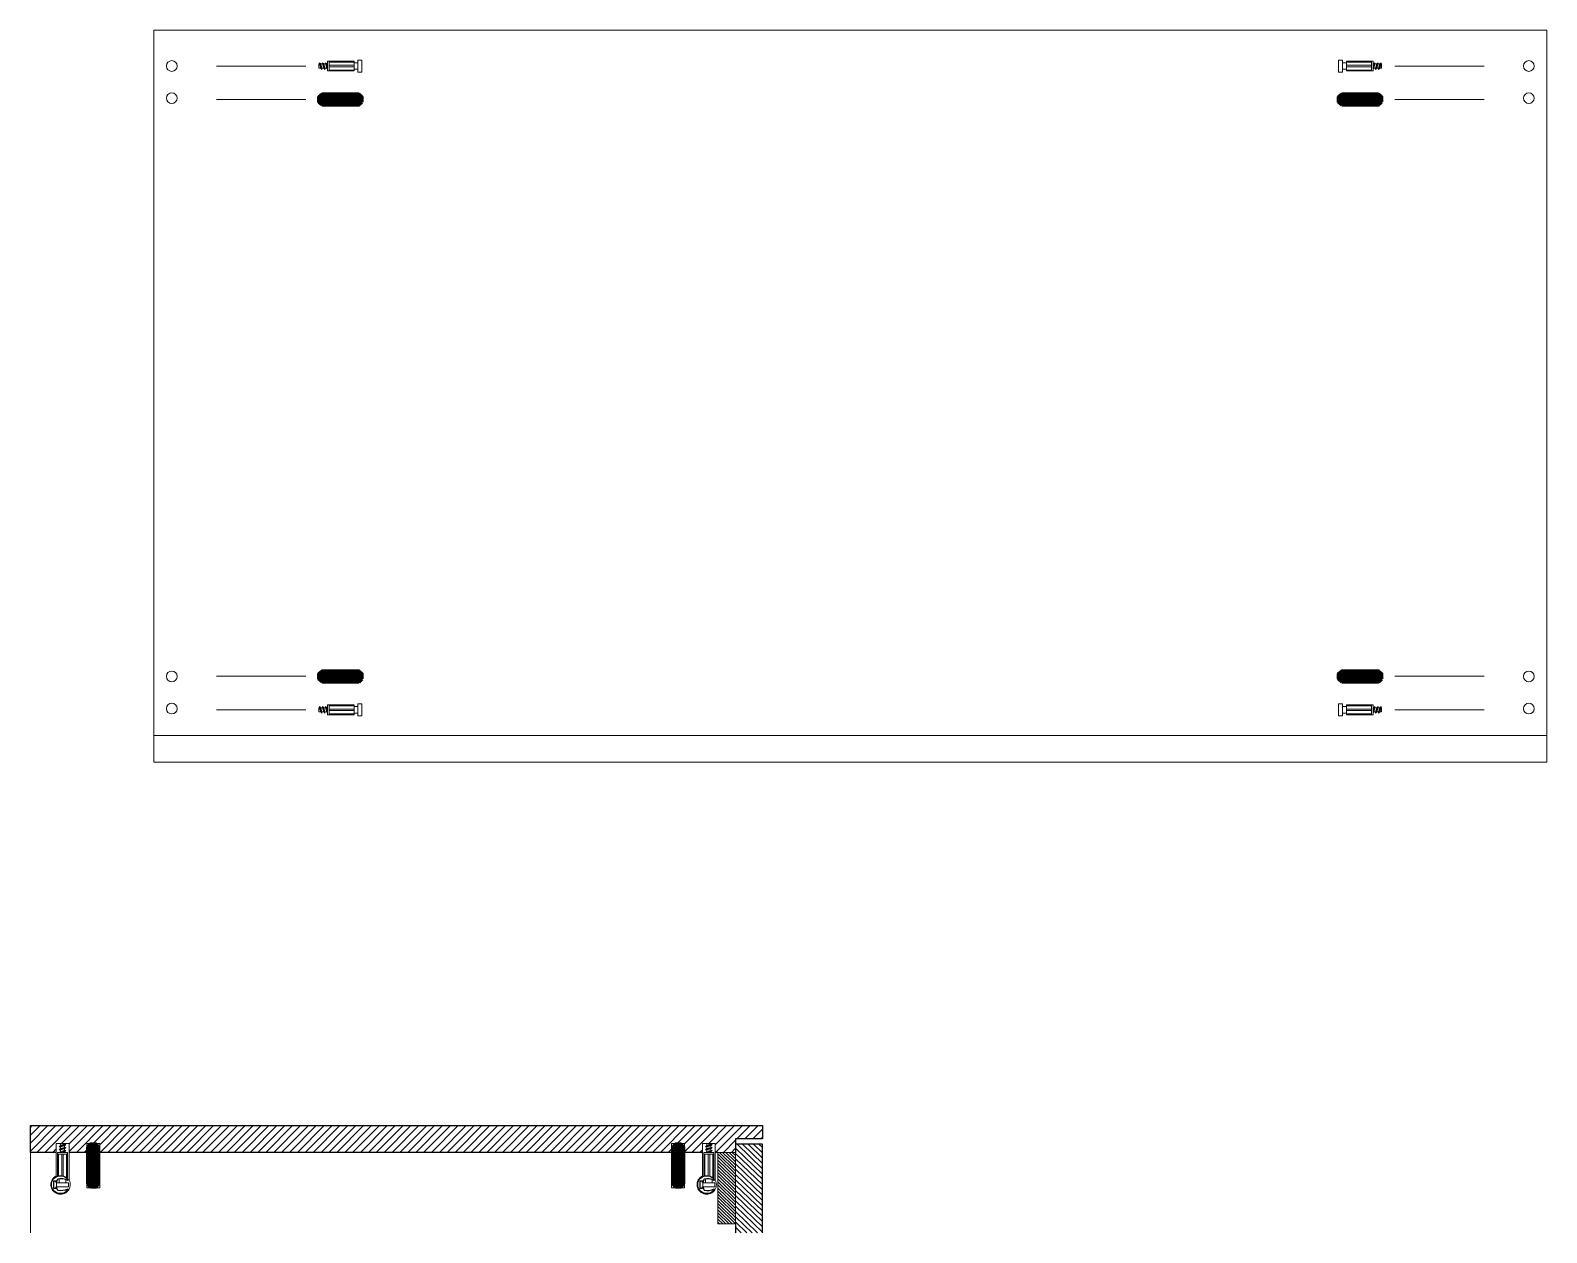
# Model space of a CAD drawing. Header units: millimetres. Extents: x -46 to 1613, y -146 to 808.
# Drawn here: x 1038 to 1122.9, y -7.7 to 59.6 of the extents above; entities that cross this region are included whole.
import ezdxf

# ---------------------------------------------------------------- set-up
doc = ezdxf.new("R2010")
doc.units = ezdxf.units.MM
doc.header["$MEASUREMENT"] = 0
for name, color, linetype, lineweight in [('elementi non sezionati', 8, 'Continuous', 18), ('elementi sezionati', 7, 'Continuous', 18), ('linee quote', 6, 'Continuous', 18), ('pareti sezionate', 7, 'Continuous', 18), ('retino', 11, 'Continuous', 18), ('viti e cerniere', 4, 'Continuous', 18)]:
    doc.layers.add(name, color=color, linetype=linetype, lineweight=lineweight)
doc.layers.add('viti sottili', color=4, linetype='Continuous')

msp = doc.modelspace()

# ---------------------------------------------------------------- hatches: boundary and pattern name
at = {"layer": 'retino', "ltscale": 0.7}
h = msp.add_hatch(dxfattribs=at)
h.set_pattern_fill('ANSI31', color=256, scale=2.5)
h.set_pattern_definition([(45, (592.56222, -232.00664), (-0.22097087, 0.22097087), [])])
h.paths.add_polyline_path([(1073.863, -3.239), (1073.863, -2.74), (1074.59, -2.74), (1074.59, -2.765), (1074.59, -3.239), (1075.588, -3.239), (1075.588, -2.74), (1076.314, -2.74), (1076.314, -2.765), (1076.314, -3.239), (1076.453, -3.239), (1077.453, -3.239), (1077.453, -2.489), (1078.953, -2.489), (1078.953, -1.739), (1037.953, -1.739), (1037.953, -3.239), (1039.404, -3.239), (1039.404, -2.74), (1040.13, -2.74), (1040.13, -2.765), (1040.13, -3.239), (1041.117, -3.239), (1041.117, -2.74), (1041.843, -2.74), (1041.843, -2.765), (1041.843, -3.239)])
at = {"layer": 'retino'}
h = msp.add_hatch(dxfattribs=at)
h.set_pattern_fill('ANSI31', color=256, angle=271)
h.paths.add_polyline_path([(1077.453, -3.239), (1076.453, -3.239), (1076.453, -7.239), (1077.453, -7.239)])
h = msp.add_hatch(dxfattribs=at)
h.set_pattern_fill('ANSI31', color=256, scale=1.7, angle=271)
h.paths.add_polyline_path([(1078.953, -3.239), (1078.953, -2.789), (1077.453, -2.789), (1077.453, -3.239), (1077.453, -7.239), (1077.453, -7.739), (1078.953, -7.739)])

# ---------------------------------------------------------------- linework, layer by layer
for points in [[(1039.404, -3.239), (1037.953, -3.239), (1037.953, -1.739), (1078.953, -1.739), (1078.953, -2.489), (1077.453, -2.489), (1077.453, -3.239)], [(1041.117, -3.239), (1040.13, -3.239)], [(1073.863, -3.239), (1041.843, -3.239)], [(1075.588, -3.239), (1074.59, -3.239)], [(1076.453, -3.239), (1076.314, -3.239)], [(1078.953, -7.739), (1078.953, -3.239), (1078.953, -2.789), (1077.453, -2.789)], [(1077.453, -7.239), (1077.453, -7.739)]]:
    msp.add_lwpolyline(points)
at = {"layer": 'elementi non sezionati', "ltscale": 0.7}
msp.add_line((1044.873, 59.622), (1122.873, 59.622), dxfattribs=at)
at = {"layer": 'elementi non sezionati'}
msp.add_line((1044.873, 20.122), (1122.873, 20.122), dxfattribs=at)
msp.add_lwpolyline([(1044.873, 59.622), (1044.873, 18.622), (1122.873, 18.622), (1122.873, 59.622)], dxfattribs=at)
at = {"layer": 'elementi sezionati', "ltscale": 0.7}
for p, q in [((1078.953, -2.489), (1078.953, -2.489)), ((1037.953, -3.239), (1037.953, -7.739))]:
    msp.add_line(p, q, dxfattribs=at)
msp.add_lwpolyline([(1077.453, -7.239), (1077.453, -3.239), (1076.453, -3.239), (1076.453, -7.239)], close=True, dxfattribs=at)
at = {"layer": 'linee quote'}
for p, q in [((1048.373, 57.622), (1053.373, 57.622)), ((1114.373, 57.622), (1119.373, 57.622)), ((1048.373, 55.745), (1053.373, 55.745)), ((1114.373, 55.745), (1119.373, 55.745)), ((1048.373, 23.43), (1053.373, 23.43)), ((1114.373, 23.43), (1119.373, 23.43)), ((1048.373, 21.553), (1053.373, 21.553)), ((1114.373, 21.553), (1119.373, 21.553))]:
    msp.add_line(p, q, dxfattribs=at)
at = {"layer": 'pareti sezionate', "ltscale": 0.03}
for points in [[(1040.13, -4.8), (1040.13, -2.765), (1040.13, -2.74), (1039.404, -2.74), (1039.404, -4.563, 2.428654)], [(1076.314, -4.8), (1076.314, -2.765), (1076.314, -2.74), (1075.588, -2.74), (1075.588, -4.563, 2.428654)]]:
    msp.add_lwpolyline(points, format="xyb", close=True, dxfattribs=at)
for points in [[(1041.843, -5.219), (1041.843, -2.765), (1041.843, -2.74), (1041.117, -2.74), (1041.117, -5.219), (1041.142, -5.219), (1041.818, -5.219)], [(1074.59, -5.219), (1074.59, -2.765), (1074.59, -2.74), (1073.863, -2.74), (1073.863, -5.219), (1073.888, -5.219), (1074.565, -5.219)]]:
    msp.add_lwpolyline(points, close=True, dxfattribs=at)
at = {"layer": 'viti e cerniere'}
for p, q in [((1056.084, 57.895), (1054.593, 57.895)), ((1054.593, 57.895), (1054.593, 57.345)), ((1054.692, 57.345), (1054.692, 57.895)), ((1056.084, 57.842), (1054.692, 57.842)), ((1056.084, 57.804), (1056.084, 57.895)), ((1056.302, 57.804), (1056.084, 57.804)), ((1056.084, 57.437), (1056.084, 57.804)), ((1111.444, 57.804), (1111.662, 57.804)), ((1111.662, 57.895), (1113.154, 57.895)), ((1111.662, 57.804), (1111.662, 57.895)), ((1111.662, 57.842), (1113.054, 57.842)), ((1111.662, 57.437), (1111.662, 57.804)), ((1113.054, 57.345), (1113.054, 57.895)), ((1113.154, 57.895), (1113.154, 57.345)), ((1054.118, 57.507), (1054.118, 57.738)), ((1054.118, 57.738), (1054.151, 57.738)), ((1054.213, 57.507), (1054.118, 57.507)), ((1054.32, 57.738), (1054.225, 57.738)), ((1054.382, 57.507), (1054.287, 57.507)), ((1054.488, 57.738), (1054.393, 57.738)), ((1054.55, 57.507), (1054.455, 57.507)), ((1054.593, 57.738), (1054.562, 57.738)), ((1054.593, 57.345), (1055.844, 57.345)), ((1054.692, 57.622), (1054.692, 57.666)), ((1054.692, 57.666), (1056.084, 57.666)), ((1054.692, 57.601), (1054.692, 57.644)), ((1054.692, 57.622), (1054.692, 57.579)), ((1054.692, 57.579), (1056.084, 57.579)), ((1054.692, 57.394), (1056.084, 57.394)), ((1055.844, 57.345), (1056.084, 57.345)), ((1056.302, 57.437), (1056.084, 57.437)), ((1056.084, 57.345), (1056.084, 57.437)), ((1111.444, 57.437), (1111.662, 57.437)), ((1113.054, 57.666), (1111.662, 57.666)), ((1113.054, 57.579), (1111.662, 57.579)), ((1111.662, 57.345), (1111.662, 57.437)), ((1113.054, 57.394), (1111.662, 57.394)), ((1111.902, 57.345), (1111.662, 57.345)), ((1113.154, 57.345), (1111.902, 57.345)), ((1113.054, 57.622), (1113.054, 57.666)), ((1113.054, 57.601), (1113.054, 57.644)), ((1113.054, 57.622), (1113.054, 57.579)), ((1113.154, 57.738), (1113.185, 57.738)), ((1113.196, 57.507), (1113.291, 57.507)), ((1113.258, 57.738), (1113.353, 57.738)), ((1113.365, 57.507), (1113.46, 57.507)), ((1113.427, 57.738), (1113.522, 57.738)), ((1113.533, 57.507), (1113.628, 57.507)), ((1113.628, 57.738), (1113.595, 57.738)), ((1113.628, 57.507), (1113.628, 57.738)), ((1054.118, 21.437), (1054.118, 21.669)), ((1054.118, 21.669), (1054.151, 21.669)), ((1054.213, 21.437), (1054.118, 21.437)), ((1054.32, 21.669), (1054.225, 21.669)), ((1054.382, 21.437), (1054.287, 21.437)), ((1054.488, 21.669), (1054.393, 21.669)), ((1054.55, 21.437), (1054.455, 21.437)), ((1054.593, 21.669), (1054.562, 21.669)), ((1056.084, 21.825), (1054.593, 21.825)), ((1054.593, 21.825), (1054.593, 21.275)), ((1054.593, 21.275), (1055.844, 21.275)), ((1054.692, 21.275), (1054.692, 21.825)), ((1056.084, 21.772), (1054.692, 21.772)), ((1054.692, 21.553), (1054.692, 21.596)), ((1054.692, 21.596), (1056.084, 21.596)), ((1054.692, 21.531), (1054.692, 21.575)), ((1054.692, 21.553), (1054.692, 21.509)), ((1054.692, 21.509), (1056.084, 21.509)), ((1054.692, 21.325), (1056.084, 21.325)), ((1055.844, 21.275), (1056.084, 21.275)), ((1056.084, 21.735), (1056.084, 21.825)), ((1056.302, 21.735), (1056.084, 21.735)), ((1056.084, 21.367), (1056.084, 21.735)), ((1056.302, 21.367), (1056.084, 21.367)), ((1056.084, 21.275), (1056.084, 21.367)), ((1111.444, 21.735), (1111.662, 21.735)), ((1111.444, 21.367), (1111.662, 21.367)), ((1111.662, 21.825), (1113.154, 21.825)), ((1111.662, 21.735), (1111.662, 21.825)), ((1111.662, 21.772), (1113.054, 21.772)), ((1111.662, 21.367), (1111.662, 21.735)), ((1113.054, 21.596), (1111.662, 21.596)), ((1113.054, 21.509), (1111.662, 21.509)), ((1111.662, 21.275), (1111.662, 21.367)), ((1113.054, 21.325), (1111.662, 21.325)), ((1111.902, 21.275), (1111.662, 21.275)), ((1113.154, 21.275), (1111.902, 21.275)), ((1113.054, 21.275), (1113.054, 21.825)), ((1113.054, 21.553), (1113.054, 21.596)), ((1113.054, 21.531), (1113.054, 21.575)), ((1113.054, 21.553), (1113.054, 21.509)), ((1113.154, 21.825), (1113.154, 21.275)), ((1113.154, 21.669), (1113.185, 21.669)), ((1113.196, 21.437), (1113.291, 21.437)), ((1113.258, 21.669), (1113.353, 21.669)), ((1113.365, 21.437), (1113.46, 21.437)), ((1113.427, 21.669), (1113.522, 21.669)), ((1113.533, 21.437), (1113.628, 21.437)), ((1113.628, 21.669), (1113.595, 21.669)), ((1113.628, 21.437), (1113.628, 21.669)), ((1040.028, -3.239), (1039.478, -3.239)), ((1039.478, -3.239), (1039.478, -4.572)), ((1039.478, -3.339), (1040.028, -3.339)), ((1039.527, -3.339), (1039.527, -4.559)), ((1039.64, -2.86), (1039.64, -2.765)), ((1039.64, -2.765), (1039.871, -2.765)), ((1039.64, -3.029), (1039.64, -2.934)), ((1039.64, -3.197), (1039.64, -3.102)), ((1039.755, -3.339), (1039.712, -3.339)), ((1039.712, -3.339), (1039.712, -4.554)), ((1039.734, -3.339), (1039.777, -3.339)), ((1039.755, -3.339), (1039.799, -3.339)), ((1039.799, -3.339), (1039.799, -4.576)), ((1039.871, -2.765), (1039.871, -2.798)), ((1039.871, -2.967), (1039.871, -2.872)), ((1039.871, -3.135), (1039.871, -3.04)), ((1039.871, -3.239), (1039.871, -3.208)), ((1039.974, -4.632), (1039.974, -3.339)), ((1040.028, -4.731), (1040.028, -3.239)), ((1076.228, -3.239), (1075.678, -3.239)), ((1075.678, -3.239), (1075.678, -4.572)), ((1075.678, -3.339), (1076.228, -3.339)), ((1075.727, -3.339), (1075.727, -4.559)), ((1075.84, -2.86), (1075.84, -2.765)), ((1075.84, -2.765), (1076.071, -2.765)), ((1075.84, -3.029), (1075.84, -2.934)), ((1075.84, -3.197), (1075.84, -3.102)), ((1075.955, -3.339), (1075.912, -3.339)), ((1075.912, -3.339), (1075.912, -4.554)), ((1075.934, -3.339), (1075.977, -3.339)), ((1075.955, -3.339), (1075.999, -3.339)), ((1075.999, -3.339), (1075.999, -4.576)), ((1076.071, -2.765), (1076.071, -2.798)), ((1076.071, -2.967), (1076.071, -2.872)), ((1076.071, -3.135), (1076.071, -3.04)), ((1076.071, -3.239), (1076.071, -3.208)), ((1076.174, -4.632), (1076.174, -3.339)), ((1076.228, -4.731), (1076.228, -3.239)), ((1039.497, -4.731), (1039.57, -4.731)), ((1039.57, -4.949), (1039.57, -4.731)), ((1039.57, -4.731), (1039.794, -4.731)), ((1039.909, -4.632), (1040.028, -4.632)), ((1039.937, -4.949), (1039.937, -4.764)), ((1040.019, -4.731), (1040.028, -4.731)), ((1040.028, -4.632), (1040.028, -4.632)), ((1075.697, -4.731), (1075.77, -4.731)), ((1075.77, -4.949), (1075.77, -4.731)), ((1075.77, -4.731), (1075.994, -4.731)), ((1076.109, -4.632), (1076.228, -4.632)), ((1076.137, -4.949), (1076.137, -4.764)), ((1076.219, -4.731), (1076.228, -4.731)), ((1076.228, -4.632), (1076.228, -4.632))]:
    msp.add_line(p, q, dxfattribs=at)
at = {"layer": 'viti e cerniere', "linetype": 'ByBlock', "lineweight": 100}
for p, q in [((1054.298, 56.041), (1056.342, 56.041)), ((1056.342, 55.891), (1054.298, 55.891)), ((1056.342, 55.74), (1054.298, 55.74)), ((1056.342, 55.59), (1054.298, 55.59)), ((1056.342, 55.439), (1054.298, 55.439)), ((1111.404, 56.041), (1113.448, 56.041)), ((1113.448, 55.891), (1111.404, 55.891)), ((1113.448, 55.74), (1111.404, 55.74)), ((1113.448, 55.59), (1111.404, 55.59)), ((1113.448, 55.439), (1111.404, 55.439)), ((1054.298, 23.725), (1056.342, 23.725)), ((1056.342, 23.575), (1054.298, 23.575)), ((1056.342, 23.424), (1054.298, 23.424)), ((1056.342, 23.274), (1054.298, 23.274)), ((1056.342, 23.124), (1054.298, 23.124)), ((1111.404, 23.725), (1113.448, 23.725)), ((1113.448, 23.575), (1111.404, 23.575)), ((1113.448, 23.424), (1111.404, 23.424)), ((1113.448, 23.274), (1111.404, 23.274)), ((1113.448, 23.124), (1111.404, 23.124)), ((1041.175, -5.001), (1041.175, -2.956)), ((1041.326, -5.001), (1041.326, -2.956)), ((1041.476, -5.001), (1041.476, -2.956)), ((1041.627, -5.001), (1041.627, -2.956)), ((1041.777, -2.956), (1041.777, -5.001)), ((1073.929, -4.999), (1073.929, -2.955)), ((1074.08, -4.999), (1074.08, -2.955)), ((1074.23, -4.999), (1074.23, -2.955)), ((1074.381, -4.999), (1074.381, -2.955)), ((1074.531, -2.955), (1074.531, -4.999))]:
    msp.add_line(p, q, dxfattribs=at)
at = {"layer": 'viti e cerniere'}
for points in [[(1054.287, 57.436), (1054.213, 57.507), (1054.151, 57.738), (1054.151, 57.808), (1054.287, 57.436), (1054.287, 57.507), (1054.225, 57.738), (1054.151, 57.808)], [(1054.455, 57.436), (1054.382, 57.507), (1054.32, 57.738), (1054.32, 57.808), (1054.455, 57.436), (1054.455, 57.507), (1054.393, 57.738), (1054.32, 57.808)], [(1054.593, 57.466), (1054.55, 57.507), (1054.488, 57.738), (1054.488, 57.808), (1054.593, 57.522)], [(1054.593, 57.622), (1054.562, 57.738), (1054.488, 57.808)], [(1056.522, 57.282), (1056.302, 57.282), (1056.302, 57.959), (1056.522, 57.959), (1056.522, 57.282)], [(1111.224, 57.282), (1111.444, 57.282), (1111.444, 57.959), (1111.224, 57.959), (1111.224, 57.282)], [(1113.154, 57.466), (1113.196, 57.507), (1113.258, 57.738), (1113.258, 57.808), (1113.154, 57.522)], [(1113.154, 57.622), (1113.185, 57.738), (1113.258, 57.808)], [(1113.291, 57.436), (1113.365, 57.507), (1113.427, 57.738), (1113.427, 57.808), (1113.291, 57.436), (1113.291, 57.507), (1113.353, 57.738), (1113.427, 57.808)], [(1113.46, 57.436), (1113.533, 57.507), (1113.595, 57.738), (1113.595, 57.808), (1113.46, 57.436), (1113.46, 57.507), (1113.522, 57.738), (1113.595, 57.808)], [(1054.287, 21.367), (1054.213, 21.437), (1054.151, 21.669), (1054.151, 21.739), (1054.287, 21.367), (1054.287, 21.437), (1054.225, 21.669), (1054.151, 21.739)], [(1054.455, 21.367), (1054.382, 21.437), (1054.32, 21.669), (1054.32, 21.739), (1054.455, 21.367), (1054.455, 21.437), (1054.393, 21.669), (1054.32, 21.739)], [(1054.593, 21.397), (1054.55, 21.437), (1054.488, 21.669), (1054.488, 21.739), (1054.593, 21.452)], [(1054.593, 21.553), (1054.562, 21.669), (1054.488, 21.739)], [(1056.522, 21.213), (1056.302, 21.213), (1056.302, 21.889), (1056.522, 21.889), (1056.522, 21.213)], [(1111.224, 21.213), (1111.444, 21.213), (1111.444, 21.889), (1111.224, 21.889), (1111.224, 21.213)], [(1113.154, 21.397), (1113.196, 21.437), (1113.258, 21.669), (1113.258, 21.739), (1113.154, 21.452)], [(1113.154, 21.553), (1113.185, 21.669), (1113.258, 21.739)], [(1113.291, 21.367), (1113.365, 21.437), (1113.427, 21.669), (1113.427, 21.739), (1113.291, 21.367), (1113.291, 21.437), (1113.353, 21.669), (1113.427, 21.739)], [(1113.46, 21.367), (1113.533, 21.437), (1113.595, 21.669), (1113.595, 21.739), (1113.46, 21.367), (1113.46, 21.437), (1113.522, 21.669), (1113.595, 21.739)], [(1039.569, -2.934), (1039.64, -2.86), (1039.871, -2.798), (1039.941, -2.798), (1039.569, -2.934), (1039.64, -2.934), (1039.871, -2.872), (1039.941, -2.798)], [(1039.569, -3.102), (1039.64, -3.029), (1039.871, -2.967), (1039.941, -2.967), (1039.569, -3.102), (1039.64, -3.102), (1039.871, -3.04), (1039.941, -2.967)], [(1039.599, -3.239), (1039.64, -3.197), (1039.871, -3.135), (1039.941, -3.135), (1039.654, -3.239)], [(1039.755, -3.239), (1039.871, -3.208), (1039.941, -3.135)], [(1075.769, -2.934), (1075.84, -2.86), (1076.071, -2.798), (1076.141, -2.798), (1075.769, -2.934), (1075.84, -2.934), (1076.071, -2.872), (1076.141, -2.798)], [(1075.769, -3.102), (1075.84, -3.029), (1076.071, -2.967), (1076.141, -2.967), (1075.769, -3.102), (1075.84, -3.102), (1076.071, -3.04), (1076.141, -2.967)], [(1075.799, -3.239), (1075.84, -3.197), (1076.071, -3.135), (1076.141, -3.135), (1075.854, -3.239)], [(1075.955, -3.239), (1076.071, -3.208), (1076.141, -3.135)]]:
    msp.add_lwpolyline(points, dxfattribs=at)
at = {"layer": 'viti e cerniere', "linetype": 'ByBlock', "lineweight": 100}
for points in [[(1054.298, 55.439), (1054.298, 56.041), (1054.118, 55.89), (1054.118, 55.6)], [(1056.522, 55.6), (1056.342, 55.439), (1056.342, 56.041), (1056.522, 55.89)], [(1111.404, 55.439), (1111.404, 56.041), (1111.224, 55.89), (1111.224, 55.6)], [(1113.628, 55.6), (1113.448, 55.439), (1113.448, 56.041), (1113.628, 55.89)], [(1054.298, 23.124), (1054.298, 23.725), (1054.118, 23.575), (1054.118, 23.285)], [(1056.522, 23.285), (1056.342, 23.124), (1056.342, 23.725), (1056.522, 23.575)], [(1111.404, 23.124), (1111.404, 23.725), (1111.224, 23.575), (1111.224, 23.285)], [(1113.628, 23.285), (1113.448, 23.124), (1113.448, 23.725), (1113.628, 23.575)], [(1041.175, -2.956), (1041.777, -2.956), (1041.626, -2.777), (1041.336, -2.777)], [(1073.929, -2.955), (1074.531, -2.955), (1074.381, -2.775), (1074.091, -2.775)], [(1041.336, -5.18), (1041.175, -5.001), (1041.777, -5.001), (1041.626, -5.18)], [(1074.091, -5.179), (1073.929, -4.999), (1074.531, -4.999), (1074.381, -5.179)]]:
    msp.add_lwpolyline(points, close=True, dxfattribs=at)
at = {"layer": 'viti e cerniere'}
for points in [[(1040.092, -4.949), (1040.092, -5.169), (1039.415, -5.169), (1039.415, -4.949)], [(1076.292, -4.949), (1076.292, -5.169), (1075.615, -5.169), (1075.615, -4.949)]]:
    msp.add_lwpolyline(points, close=True, dxfattribs=at)
for centre in [(1045.873, 57.622), (1121.873, 57.622), (1045.873, 55.82), (1121.873, 55.82), (1045.873, 23.425), (1121.873, 23.425), (1045.873, 21.622), (1121.873, 21.622)]:
    msp.add_circle(centre, 0.3, dxfattribs=at)
at = {"layer": 'viti sottili'}
for points in [[(1040.051, -5.32, -0.74706), (1039.132, -5.048, -0.74706), (1040.051, -4.776), (1040.051, -4.808, 0.147415), (1039.489, -4.732, 0.085849), (1039.414, -4.93), (1039.394, -4.93), (1039.394, -4.853), (1039.242, -4.853), (1039.242, -5.244), (1039.394, -5.244), (1039.394, -5.169), (1039.415, -5.169, 0.084542), (1039.489, -5.363, 0.147415), (1040.051, -5.287), (1040.051, -5.32)], [(1076.251, -5.32, -0.74706), (1075.332, -5.048, -0.74706), (1076.251, -4.776), (1076.251, -4.808, 0.147415), (1075.689, -4.732, 0.085849), (1075.614, -4.93), (1075.594, -4.93), (1075.594, -4.853), (1075.442, -4.853), (1075.442, -5.244), (1075.594, -5.244), (1075.594, -5.169), (1075.615, -5.169, 0.084542), (1075.689, -5.363, 0.147415), (1076.251, -5.288), (1076.251, -5.32)]]:
    msp.add_lwpolyline(points, format="xyb", dxfattribs=at)

doc.saveas('drawing.dxf')
